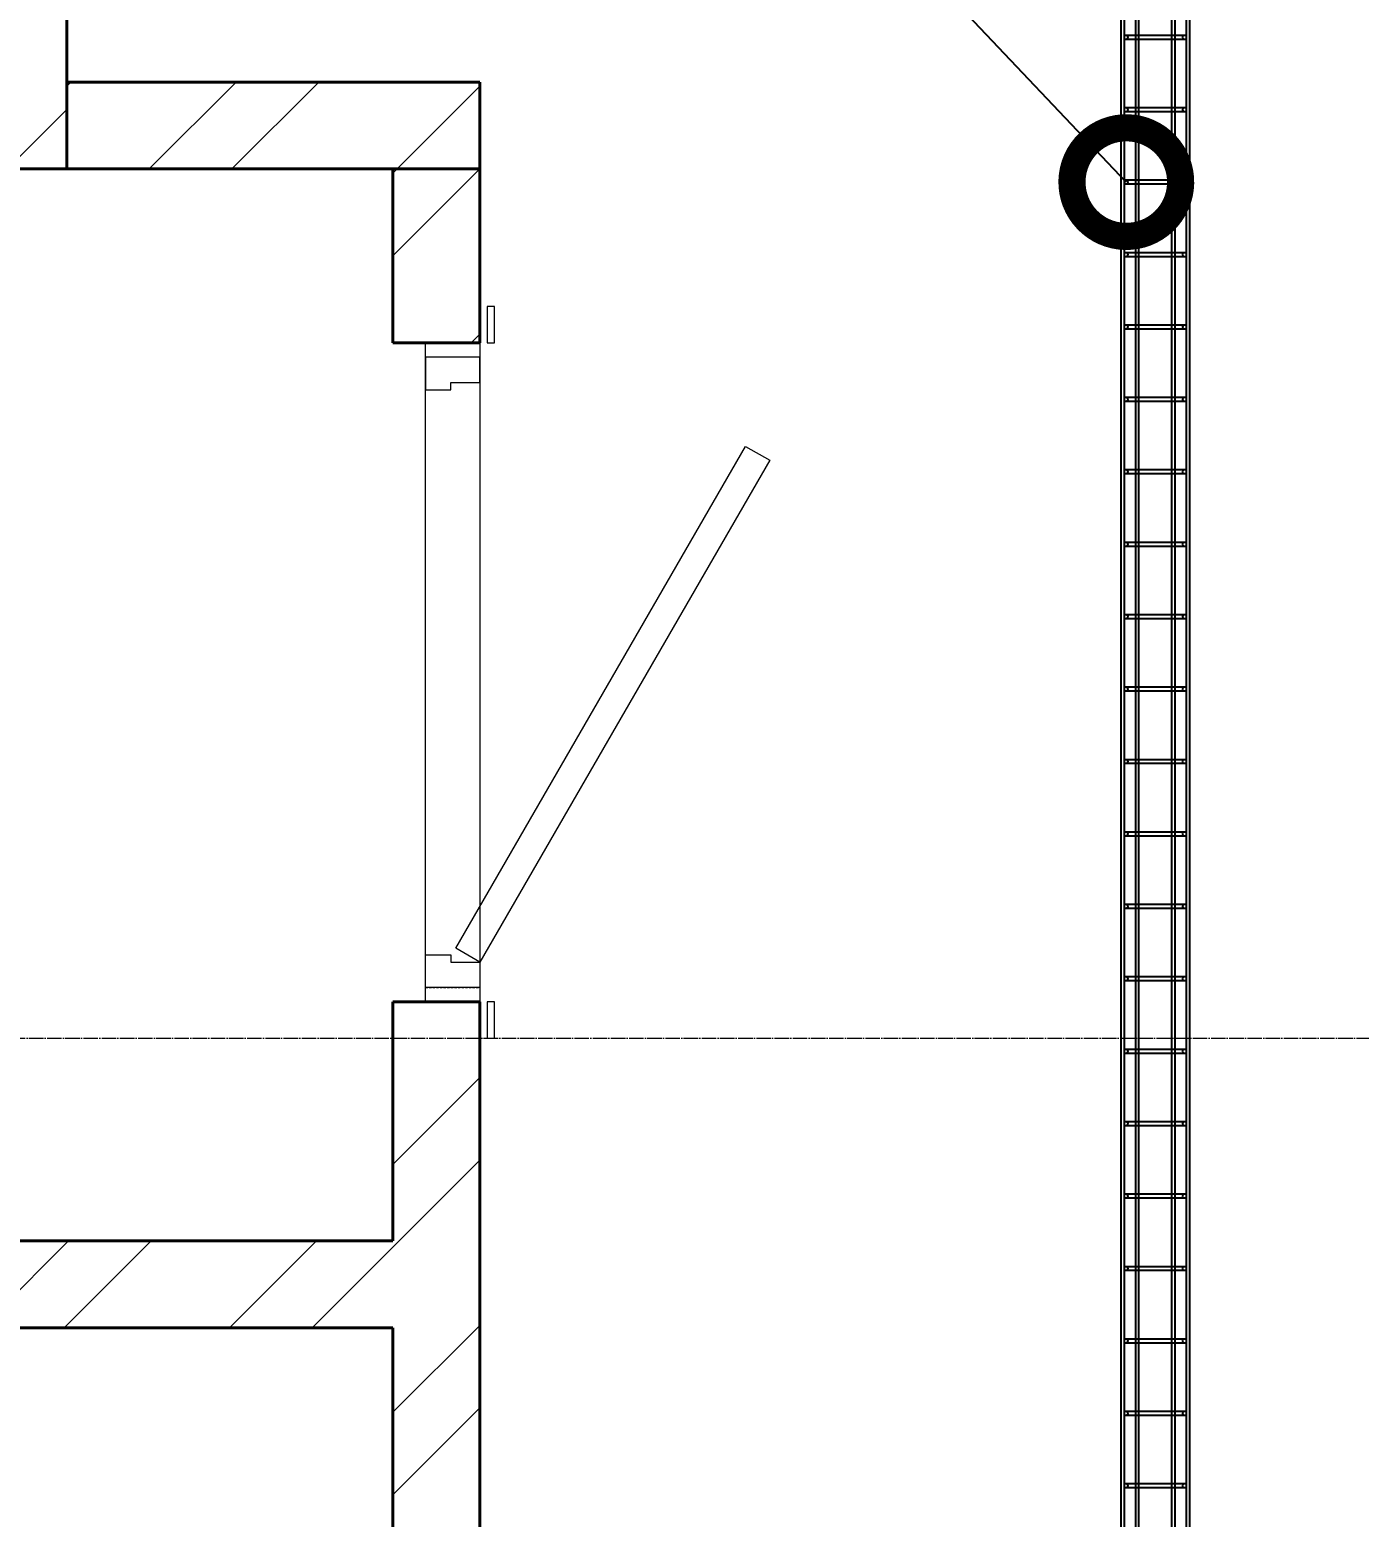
# Model space of a CAD drawing. Header units: millimetres. Extents: x 0 to 351840, y -132678 to 32417.
# Drawn here: x 330132 to 331967, y -40400 to -38346 of the extents above; entities that cross this region are included whole.
import ezdxf
from ezdxf import colors
from ezdxf.entities.mleader import LeaderData, LeaderLine
from ezdxf.math import Vec2, Vec3

# ---------------------------------------------------------------- set-up
doc = ezdxf.new("R2010")
doc.units = ezdxf.units.MM
doc.linetypes.add('BI_линия_сетки', pattern=[25, 20, -2.5, 0, -2.5])
doc.linetypes.add('BI_невидимые', pattern=[5, 3, -2])
for name, color, linetype, lineweight in [('E-CABL-TRAY-IDEN', 7, 'Continuous', 9), ('Двери', 7, 'Continuous', 18), ('Оси', 7, 'Continuous', 9), ('Перекрытие', 7, 'Continuous', 18), ('Стены внутренние', 7, 'Continuous', 18), ('Стены наружные', 7, 'Continuous', 18), ('Стены несущие', 7, 'Continuous', 18)]:
    doc.layers.add(name, color=color, linetype=linetype, lineweight=lineweight)
doc.styles.add('новый', font='Шрифт GOST2304A.ttf', dxfattribs={"width": 0.8, "height": 250})
pattern_1 = [(45, (2e-10, 1e-10), (-171.0739, 171.0739), []), (45, (114.05, 1e-10), (-171.0739, 171.0739), [])]

# ---------------------------------------------------------------- blocks, each defined once
blk = doc.blocks.new('*U49')
at = {"color": 0, "linetype": 'ByBlock', "lineweight": -2}
for p, q in [((12612.4, 47.5), (187, 47.5)), ((287.3, 42.5), (12612.4, 42.5)), ((8587.3, 42.5), (8587.3, 41.5)), ((8587.3, 41.5), (8587.3, 40)), ((8592.3, 41.5), (8592.3, 42.5)), ((8592.3, 40), (8592.3, 41.5)), ((8687.3, 42.5), (8687.3, 41.5)), ((8687.3, 41.5), (8687.3, 40)), ((8692.3, 41.5), (8692.3, 42.5)), ((8692.3, 40), (8692.3, 41.5)), ((8787.3, 42.5), (8787.3, 41.5)), ((8787.3, 41.5), (8787.3, 40)), ((8792.3, 41.5), (8792.3, 42.5)), ((8792.3, 40), (8792.3, 41.5)), ((8887.3, 42.5), (8887.3, 41.5)), ((8887.3, 41.5), (8887.3, 40)), ((8892.3, 41.5), (8892.3, 42.5)), ((8892.3, 40), (8892.3, 41.5)), ((8987.3, 42.5), (8987.3, 41.5)), ((8987.3, 41.5), (8987.3, 40)), ((8992.3, 41.5), (8992.3, 42.5)), ((8992.3, 40), (8992.3, 41.5)), ((9087.3, 42.5), (9087.3, 41.5)), ((9087.3, 41.5), (9087.3, 40)), ((9092.3, 41.5), (9092.3, 42.5)), ((9092.3, 40), (9092.3, 41.5)), ((9187.3, 42.5), (9187.3, 41.5)), ((9187.3, 41.5), (9187.3, 40)), ((9192.3, 41.5), (9192.3, 42.5)), ((9192.3, 40), (9192.3, 41.5)), ((9287.3, 42.5), (9287.3, 41.5)), ((9287.3, 41.5), (9287.3, 40)), ((9292.3, 41.5), (9292.3, 42.5)), ((9292.3, 40), (9292.3, 41.5)), ((9387.3, 42.5), (9387.3, 41.5)), ((9387.3, 41.5), (9387.3, 40)), ((9392.3, 41.5), (9392.3, 42.5)), ((9392.3, 40), (9392.3, 41.5)), ((9487.3, 42.5), (9487.3, 41.5)), ((9487.3, 41.5), (9487.3, 40)), ((9492.3, 41.5), (9492.3, 42.5)), ((9492.3, 40), (9492.3, 41.5)), ((9587.3, 42.5), (9587.3, 41.5)), ((9587.3, 41.5), (9587.3, 40)), ((9592.3, 41.5), (9592.3, 42.5)), ((9592.3, 40), (9592.3, 41.5)), ((9687.3, 42.5), (9687.3, 41.5)), ((9687.3, 41.5), (9687.3, 40)), ((9692.3, 41.5), (9692.3, 42.5)), ((9692.3, 40), (9692.3, 41.5)), ((9787.3, 42.5), (9787.3, 41.5)), ((9787.3, 41.5), (9787.3, 40)), ((9792.3, 41.5), (9792.3, 42.5)), ((9792.3, 40), (9792.3, 41.5)), ((9887.3, 42.5), (9887.3, 41.5)), ((9887.3, 41.5), (9887.3, 40)), ((9892.3, 41.5), (9892.3, 42.5)), ((9892.3, 40), (9892.3, 41.5)), ((9987.3, 42.5), (9987.3, 41.5)), ((9987.3, 41.5), (9987.3, 40)), ((9992.3, 41.5), (9992.3, 42.5)), ((9992.3, 40), (9992.3, 41.5)), ((10087.3, 42.5), (10087.3, 41.5)), ((10087.3, 41.5), (10087.3, 40)), ((10092.3, 41.5), (10092.3, 42.5)), ((10092.3, 40), (10092.3, 41.5)), ((10187.3, 42.5), (10187.3, 41.5)), ((10187.3, 41.5), (10187.3, 40)), ((10192.3, 41.5), (10192.3, 42.5)), ((10192.3, 40), (10192.3, 41.5)), ((10287.3, 42.5), (10287.3, 41.5)), ((10287.3, 41.5), (10287.3, 40)), ((10292.3, 41.5), (10292.3, 42.5)), ((10292.3, 40), (10292.3, 41.5)), ((10387.3, 42.5), (10387.3, 41.5)), ((10387.3, 41.5), (10387.3, 40)), ((10392.3, 41.5), (10392.3, 42.5)), ((10392.3, 40), (10392.3, 41.5)), ((10487.3, 42.5), (10487.3, 41.5)), ((10487.3, 41.5), (10487.3, 40)), ((10492.3, 41.5), (10492.3, 42.5)), ((10492.3, 40), (10492.3, 41.5)), ((10587.3, 42.5), (10587.3, 41.5)), ((10587.3, 41.5), (10587.3, 40)), ((10592.3, 41.5), (10592.3, 42.5)), ((10592.3, 40), (10592.3, 41.5)), ((12612.4, 27.5), (292.3, 27.5)), ((292.3, 22.5), (12612.4, 22.5)), ((8587.3, 40), (8587.3, 37.5)), ((8587.3, 37.5), (8587.3, -37.5)), ((8592.3, 37.5), (8592.3, 40)), ((8592.3, -37.5), (8592.3, 37.5)), ((8687.3, 40), (8687.3, 37.5)), ((8687.3, 37.5), (8687.3, -37.5)), ((8692.3, 37.5), (8692.3, 40)), ((8692.3, -37.5), (8692.3, 37.5)), ((8787.3, 40), (8787.3, 37.5)), ((8787.3, 37.5), (8787.3, -37.5)), ((8792.3, 37.5), (8792.3, 40)), ((8792.3, -37.5), (8792.3, 37.5)), ((8887.3, 40), (8887.3, 37.5)), ((8887.3, 37.5), (8887.3, -37.5)), ((8892.3, 37.5), (8892.3, 40)), ((8892.3, -37.5), (8892.3, 37.5)), ((8987.3, 40), (8987.3, 37.5)), ((8987.3, 37.5), (8987.3, -37.5)), ((8992.3, 37.5), (8992.3, 40)), ((8992.3, -37.5), (8992.3, 37.5)), ((9087.3, 40), (9087.3, 37.5)), ((9087.3, 37.5), (9087.3, -37.5)), ((9092.3, 37.5), (9092.3, 40)), ((9092.3, -37.5), (9092.3, 37.5)), ((9187.3, 40), (9187.3, 37.5)), ((9187.3, 37.5), (9187.3, -37.5)), ((9192.3, 37.5), (9192.3, 40)), ((9192.3, -37.5), (9192.3, 37.5)), ((9287.3, 40), (9287.3, 37.5)), ((9287.3, 37.5), (9287.3, -37.5)), ((9292.3, 37.5), (9292.3, 40)), ((9292.3, -37.5), (9292.3, 37.5)), ((9387.3, 40), (9387.3, 37.5)), ((9387.3, 37.5), (9387.3, -37.5)), ((9392.3, 37.5), (9392.3, 40)), ((9392.3, -37.5), (9392.3, 37.5)), ((9487.3, 40), (9487.3, 37.5)), ((9487.3, 37.5), (9487.3, -37.5)), ((9492.3, 37.5), (9492.3, 40)), ((9492.3, -37.5), (9492.3, 37.5)), ((9587.3, 40), (9587.3, 37.5)), ((9587.3, 37.5), (9587.3, -37.5)), ((9592.3, 37.5), (9592.3, 40)), ((9592.3, -37.5), (9592.3, 37.5)), ((9687.3, 40), (9687.3, 37.5)), ((9687.3, 37.5), (9687.3, -37.5)), ((9692.3, 37.5), (9692.3, 40)), ((9692.3, -37.5), (9692.3, 37.5)), ((9787.3, 40), (9787.3, 37.5)), ((9787.3, 37.5), (9787.3, -37.5)), ((9792.3, 37.5), (9792.3, 40)), ((9792.3, -37.5), (9792.3, 37.5)), ((9887.3, 40), (9887.3, 37.5)), ((9887.3, 37.5), (9887.3, -37.5)), ((9892.3, 37.5), (9892.3, 40)), ((9892.3, -37.5), (9892.3, 37.5)), ((9987.3, 40), (9987.3, 37.5)), ((9987.3, 37.5), (9987.3, -37.5)), ((9992.3, 37.5), (9992.3, 40)), ((9992.3, -37.5), (9992.3, 37.5)), ((10087.3, 40), (10087.3, 37.5)), ((10087.3, 37.5), (10087.3, -37.5)), ((10092.3, 37.5), (10092.3, 40)), ((10092.3, -37.5), (10092.3, 37.5)), ((10187.3, 40), (10187.3, 37.5)), ((10187.3, 37.5), (10187.3, -37.5)), ((10192.3, 37.5), (10192.3, 40)), ((10192.3, -37.5), (10192.3, 37.5)), ((10287.3, 40), (10287.3, 37.5)), ((10287.3, 37.5), (10287.3, -37.5)), ((10292.3, 37.5), (10292.3, 40)), ((10292.3, -37.5), (10292.3, 37.5)), ((10387.3, 40), (10387.3, 37.5)), ((10387.3, 37.5), (10387.3, -37.5)), ((10392.3, 37.5), (10392.3, 40)), ((10392.3, -37.5), (10392.3, 37.5)), ((10487.3, 40), (10487.3, 37.5)), ((10487.3, 37.5), (10487.3, -37.5)), ((10492.3, 37.5), (10492.3, 40)), ((10492.3, -37.5), (10492.3, 37.5)), ((10587.3, 40), (10587.3, 37.5)), ((10587.3, 37.5), (10587.3, -37.5)), ((10592.3, 37.5), (10592.3, 40)), ((10592.3, -37.5), (10592.3, 37.5)), ((12612.4, -22.5), (292.3, -22.5)), ((292.3, -27.5), (12612.4, -27.5)), ((8587.3, -37.5), (8587.3, -40)), ((8587.3, -40), (8587.3, -41.5)), ((8592.3, -40), (8592.3, -37.5)), ((8592.3, -41.5), (8592.3, -40)), ((8687.3, -37.5), (8687.3, -40)), ((8687.3, -40), (8687.3, -41.5)), ((8692.3, -40), (8692.3, -37.5)), ((8692.3, -41.5), (8692.3, -40)), ((8787.3, -37.5), (8787.3, -40)), ((8787.3, -40), (8787.3, -41.5)), ((8792.3, -40), (8792.3, -37.5)), ((8792.3, -41.5), (8792.3, -40)), ((8887.3, -37.5), (8887.3, -40)), ((8887.3, -40), (8887.3, -41.5)), ((8892.3, -40), (8892.3, -37.5)), ((8892.3, -41.5), (8892.3, -40)), ((8987.3, -37.5), (8987.3, -40)), ((8987.3, -40), (8987.3, -41.5)), ((8992.3, -40), (8992.3, -37.5)), ((8992.3, -41.5), (8992.3, -40)), ((9087.3, -37.5), (9087.3, -40)), ((9087.3, -40), (9087.3, -41.5)), ((9092.3, -40), (9092.3, -37.5)), ((9092.3, -41.5), (9092.3, -40)), ((9187.3, -37.5), (9187.3, -40)), ((9187.3, -40), (9187.3, -41.5)), ((9192.3, -40), (9192.3, -37.5)), ((9192.3, -41.5), (9192.3, -40)), ((9287.3, -37.5), (9287.3, -40)), ((9287.3, -40), (9287.3, -41.5)), ((9292.3, -40), (9292.3, -37.5)), ((9292.3, -41.5), (9292.3, -40)), ((9387.3, -37.5), (9387.3, -40)), ((9387.3, -40), (9387.3, -41.5)), ((9392.3, -40), (9392.3, -37.5)), ((9392.3, -41.5), (9392.3, -40)), ((9487.3, -37.5), (9487.3, -40)), ((9487.3, -40), (9487.3, -41.5)), ((9492.3, -40), (9492.3, -37.5)), ((9492.3, -41.5), (9492.3, -40)), ((9587.3, -37.5), (9587.3, -40)), ((9587.3, -40), (9587.3, -41.5)), ((9592.3, -40), (9592.3, -37.5)), ((9592.3, -41.5), (9592.3, -40)), ((9687.3, -37.5), (9687.3, -40)), ((9687.3, -40), (9687.3, -41.5)), ((9692.3, -40), (9692.3, -37.5)), ((9692.3, -41.5), (9692.3, -40)), ((9787.3, -37.5), (9787.3, -40)), ((9787.3, -40), (9787.3, -41.5)), ((9792.3, -40), (9792.3, -37.5)), ((9792.3, -41.5), (9792.3, -40)), ((9887.3, -37.5), (9887.3, -40)), ((9887.3, -40), (9887.3, -41.5)), ((9892.3, -40), (9892.3, -37.5)), ((9892.3, -41.5), (9892.3, -40)), ((9987.3, -37.5), (9987.3, -40)), ((9987.3, -40), (9987.3, -41.5)), ((9992.3, -40), (9992.3, -37.5)), ((9992.3, -41.5), (9992.3, -40)), ((10087.3, -37.5), (10087.3, -40)), ((10087.3, -40), (10087.3, -41.5)), ((10092.3, -40), (10092.3, -37.5)), ((10092.3, -41.5), (10092.3, -40)), ((10187.3, -37.5), (10187.3, -40)), ((10187.3, -40), (10187.3, -41.5)), ((10192.3, -40), (10192.3, -37.5)), ((10192.3, -41.5), (10192.3, -40)), ((10287.3, -37.5), (10287.3, -40)), ((10287.3, -40), (10287.3, -41.5)), ((10292.3, -40), (10292.3, -37.5)), ((10292.3, -41.5), (10292.3, -40)), ((10387.3, -37.5), (10387.3, -40)), ((10387.3, -40), (10387.3, -41.5)), ((10392.3, -40), (10392.3, -37.5)), ((10392.3, -41.5), (10392.3, -40)), ((10487.3, -37.5), (10487.3, -40)), ((10487.3, -40), (10487.3, -41.5)), ((10492.3, -40), (10492.3, -37.5)), ((10492.3, -41.5), (10492.3, -40)), ((10587.3, -37.5), (10587.3, -40)), ((10587.3, -40), (10587.3, -41.5)), ((10592.3, -40), (10592.3, -37.5)), ((10592.3, -41.5), (10592.3, -40)), ((187, -47.5), (12612.4, -47.5)), ((12612.4, -42.5), (287.3, -42.5)), ((8587.3, -41.5), (8587.3, -42.5)), ((8592.3, -42.5), (8592.3, -41.5)), ((8687.3, -41.5), (8687.3, -42.5)), ((8692.3, -42.5), (8692.3, -41.5)), ((8787.3, -41.5), (8787.3, -42.5)), ((8792.3, -42.5), (8792.3, -41.5)), ((8887.3, -41.5), (8887.3, -42.5)), ((8892.3, -42.5), (8892.3, -41.5)), ((8987.3, -41.5), (8987.3, -42.5)), ((8992.3, -42.5), (8992.3, -41.5)), ((9087.3, -41.5), (9087.3, -42.5)), ((9092.3, -42.5), (9092.3, -41.5)), ((9187.3, -41.5), (9187.3, -42.5)), ((9192.3, -42.5), (9192.3, -41.5)), ((9287.3, -41.5), (9287.3, -42.5)), ((9292.3, -42.5), (9292.3, -41.5)), ((9387.3, -41.5), (9387.3, -42.5)), ((9392.3, -42.5), (9392.3, -41.5)), ((9487.3, -41.5), (9487.3, -42.5)), ((9492.3, -42.5), (9492.3, -41.5)), ((9587.3, -41.5), (9587.3, -42.5)), ((9592.3, -42.5), (9592.3, -41.5)), ((9687.3, -41.5), (9687.3, -42.5)), ((9692.3, -42.5), (9692.3, -41.5)), ((9787.3, -41.5), (9787.3, -42.5)), ((9792.3, -42.5), (9792.3, -41.5)), ((9887.3, -41.5), (9887.3, -42.5)), ((9892.3, -42.5), (9892.3, -41.5)), ((9987.3, -41.5), (9987.3, -42.5)), ((9992.3, -42.5), (9992.3, -41.5)), ((10087.3, -41.5), (10087.3, -42.5)), ((10092.3, -42.5), (10092.3, -41.5)), ((10187.3, -41.5), (10187.3, -42.5)), ((10192.3, -42.5), (10192.3, -41.5)), ((10287.3, -41.5), (10287.3, -42.5)), ((10292.3, -42.5), (10292.3, -41.5)), ((10387.3, -41.5), (10387.3, -42.5)), ((10392.3, -42.5), (10392.3, -41.5)), ((10487.3, -41.5), (10487.3, -42.5)), ((10492.3, -42.5), (10492.3, -41.5)), ((10587.3, -41.5), (10587.3, -42.5)), ((10592.3, -42.5), (10592.3, -41.5))]:
    blk.add_line(p, q, dxfattribs=at)
for centre, start, end in [((8589.8, 40), 180, 0), ((8689.8, 40), 180, 0), ((8789.8, 40), 180, 0), ((8889.8, 40), 180, 0), ((8989.8, 40), 180, 0), ((9089.8, 40), 180, 0), ((9189.8, 40), 180, 0), ((9289.8, 40), 180, 0), ((9389.8, 40), 180, 0), ((9489.8, 40), 180, 0), ((9589.8, 40), 180, 0), ((9689.8, 40), 180, 0), ((9789.8, 40), 180, 0), ((9889.8, 40), 180, 0), ((9989.8, 40), 180, 0), ((10089.8, 40), 180, 0), ((10189.8, 40), 180, 0), ((10289.8, 40), 180, 0), ((10389.8, 40), 180, 0), ((10489.8, 40), 180, 0), ((10589.8, 40), 180, 0), ((8589.8, -40), 0, 180), ((8689.8, -40), 0, 180), ((8789.8, -40), 0, 180), ((8889.8, -40), 0, 180), ((8989.8, -40), 0, 180), ((9089.8, -40), 0, 180), ((9189.8, -40), 0, 180), ((9289.8, -40), 0, 180), ((9389.8, -40), 0, 180), ((9489.8, -40), 0, 180), ((9589.8, -40), 0, 180), ((9689.8, -40), 0, 180), ((9789.8, -40), 0, 180), ((9889.8, -40), 0, 180), ((9989.8, -40), 0, 180), ((10089.8, -40), 0, 180), ((10189.8, -40), 0, 180), ((10289.8, -40), 0, 180), ((10389.8, -40), 0, 180), ((10489.8, -40), 0, 180), ((10589.8, -40), 0, 180)]:
    blk.add_arc(centre, 2.5, start, end, dxfattribs=at)
blk = doc.blocks.new('_DotSmall')
at = {"color": 0, "linetype": 'ByBlock', "const_width": 0.5}
blk.add_lwpolyline([(-0.0625, 0, 1), (0.0625, 0, 1)], format="xyb", close=True, dxfattribs=at)
blk = doc.blocks.new('_Двери_Металлическая_Однопольная_Техническая_для_гребенок - _дверь_ДМВ_2200-910_Л Д-5_-5748807-01 Этаж__0_000___Отделочный_')
at = {"layer": 'Двери', "color": 9, "lineweight": 9}
for p, q in [((-187, 426.7), (-167.8, 460)), ((-167.8, 460), (525, 60)), ((505.8, 26.7), (-187, 426.7)), ((-330, 80), (-380, 80)), ((-380, 80), (-380, 70)), ((-380, 70), (-330, 70)), ((-330, 70), (-330, 80)), ((630, 80), (580, 80)), ((580, 80), (580, 70)), ((580, 70), (630, 70)), ((630, 70), (630, 80)), ((-275, 60), (-310, 60)), ((-310, 60), (-310, -15)), ((-275, 20), (-275, 60)), ((525, 60), (505.8, 26.7)), ((525, 60), (560, 60)), ((525, 20), (525, 60)), ((560, 60), (560, -15)), ((-265, 20), (-275, 20)), ((-265, -15), (-265, 20)), ((515, 20), (525, 20)), ((515, -15), (515, 20)), ((-310, -15), (-265, -15)), ((560, -15), (515, -15))]:
    blk.add_line(p, q, dxfattribs=at)
at = {"layer": 'Двери', "color": 9, "linetype": 'BI_невидимые', "lineweight": 9}
for p, q in [((-330, -15), (-330, 60)), ((-330, 60), (-310, 60)), ((-330, -15), (-330, 60)), ((-330, 60), (-310, 60)), ((-310, 60), (-310, -15)), ((-310, 60), (-310, -15)), ((560, -15), (560, 60)), ((560, 60), (580, 60)), ((560, -15), (560, 60)), ((560, 60), (580, 60)), ((580, 60), (580, -15)), ((580, 60), (580, -15)), ((-310, -15), (-330, -15)), ((-310, -15), (-330, -15)), ((580, -15), (560, -15)), ((580, -15), (560, -15))]:
    blk.add_line(p, q, dxfattribs=at)
blk = doc.blocks.new('A$C13a22a9d')
at = {"layer": 'Стены внутренние', "lineweight": 9}
h = blk.add_hatch(dxfattribs=at)
h.set_pattern_fill('FP_42', color=9, style=0, pattern_type=2)
h.set_pattern_definition(pattern_1)
h.paths.add_polyline_path([(31320, 10850), (31320, 10970), (30750, 10970), (30750, 10850)])
h = blk.add_hatch(dxfattribs=at)
h.set_pattern_fill('FP_42', color=9, style=0, pattern_type=2)
h.set_pattern_definition(pattern_1)
h.paths.add_polyline_path([(31320, 7820), (31320, 9700), (31200, 9700), (31200, 7820)])
h.paths.add_polyline_path([(31320, 10610), (31320, 10850), (31200, 10850), (31200, 10610)])
h = blk.add_hatch(dxfattribs=at)
h.set_pattern_fill('FP_42', color=9, style=0, pattern_type=2)
h.set_pattern_definition(pattern_1)
h.paths.add_polyline_path([(31200, 9250), (31200, 9370), (27070, 9370), (27070, 9250), (30850.1, 9250)])
at = {"layer": 'Стены наружные', "lineweight": 9}
h = blk.add_hatch(dxfattribs=at)
h.set_pattern_fill('FP_34', color=9, style=0, pattern_type=2)
h.set_pattern_definition([(45, (2e-10, 1e-10), (-224.5064, 224.5064), []), (45, (224.5, 1e-10), (-224.5064, 224.5064), [396.875, -79.375, 3.353, -76.022])])
h.paths.add_polyline_path([(29929.2, 10850), (30750, 10850), (30750, 11050), (27150, 11050), (27150, 10850), (28087.6, 10850)])
at = {"layer": 'Оси', "color": 9, "linetype": 'BI_линия_сетки'}
blk.add_line((-4869.1, 9650), (49050, 9650), dxfattribs=at)
at = {"layer": 'Перекрытие', "color": 9, "lineweight": 9}
for p, q in [((31245, 9700), (31245, 10610)), ((31320, 10610), (31320, 9700))]:
    blk.add_line(p, q, dxfattribs=at)
at = {"layer": 'Стены несущие', "color": 9, "lineweight": 40}
for p, q in [((30750, 10970), (30750, 16300)), ((31320, 10970), (30750, 10970)), ((30750, 10970), (30750, 10850)), ((31320, 10610), (31320, 10970)), ((27070, 10850), (31200, 10850)), ((31200, 10850), (31200, 10610)), ((31320, 10850), (31200, 10850)), ((31200, 10610), (31320, 10610)), ((31200, 9700), (31200, 9370)), ((31320, 9700), (31200, 9700)), ((31320, 7700), (31320, 9700)), ((31200, 9370), (27070, 9370)), ((27070, 9250), (31200, 9250)), ((31200, 9250), (31200, 7820))]:
    blk.add_line(p, q, dxfattribs=at)
at = {"layer": 'Двери', "color": 9, "rotation": 269.9999999999999}
blk.add_blockref('_Двери_Металлическая_Однопольная_Техническая_для_гребенок - _дверь_ДМВ_2200-910_Л Д-5_-5748807-01 Этаж__0_000___Отделочный_', (31260, 10280), dxfattribs=at)

msp = doc.modelspace()

# ---------------------------------------------------------------- block references
msp.add_blockref('A$C13a22a9d', (299433.4, -49388.2))
at = {"color": 1, "rotation": 270}
msp.add_blockref('*U49', (331685.6, -29766.5), dxfattribs=at)

# ---------------------------------------------------------------- leaders
at = {"layer": 'E-CABL-TRAY-IDEN', "color": 0}
ml = msp.add_multileader_mtext('Standard', dxfattribs=at)
ml.set_content('{\\C0;в местах пересечения с силовыми лотками выполнять опуск на 200мм от уровня силового лотка}', color=1, style='новый')
ml.set_leader_properties()
ml.set_arrow_properties(name='DOTSMALL')
ml.build(insert=Vec2(0, 0))
ml.multileader.update_dxf_attribs({"text_left_attachment_type": 6, "text_right_attachment_type": 6, "dogleg_length": 107.1, "arrow_head_size": 300})
ctx = ml.context
ctx.base_point, ctx.char_height, ctx.arrow_head_size, ctx.landing_gap_size, ctx.plane_origin, ctx.plane_x_axis, ctx.plane_y_axis = Vec3(324871, -37724.5), 300, 300, 10, Vec3(290999.9, -21866.5), Vec3(1, -0.000677), Vec3(0.000677, 1)
ctx.left_attachment, ctx.right_attachment = 6, 6
notes = []
notes.append((ctx, [(0, (1, 1, 0), (330860.9, -37728.5), (-1, 0.000677), 107.1, [(0, [(331645.6, -38556.3)], 0, [])])]))
ctx.mtext.insert, ctx.mtext.text_direction, ctx.mtext.rotation, ctx.mtext.width, ctx.mtext.defined_height, ctx.mtext.line_spacing_factor, ctx.mtext.line_spacing_style, ctx.mtext.flow_direction = Vec3(324101.2, -37364), Vec3(1, -0.000677), 6.282508, 6701.026, 388.8, 0.96, 2, 5
for ctx, leaders in notes:
    for number, flags, end, landing, length, lines in leaders:
        leader = LeaderData()
        leader.index, (leader.has_last_leader_line, leader.has_dogleg_vector, leader.attachment_direction) = number, flags
        leader.last_leader_point, leader.dogleg_vector, leader.dogleg_length = Vec3(end), Vec3(landing), length
        for number, points, colour, breaks in lines:
            line = LeaderLine()
            line.index, line.vertices, line.color, line.breaks = number, Vec3.list(points), colors.encode_raw_color(colour), breaks
            leader.lines.append(line)
        ctx.leaders.append(leader)

doc.saveas('drawing.dxf')
